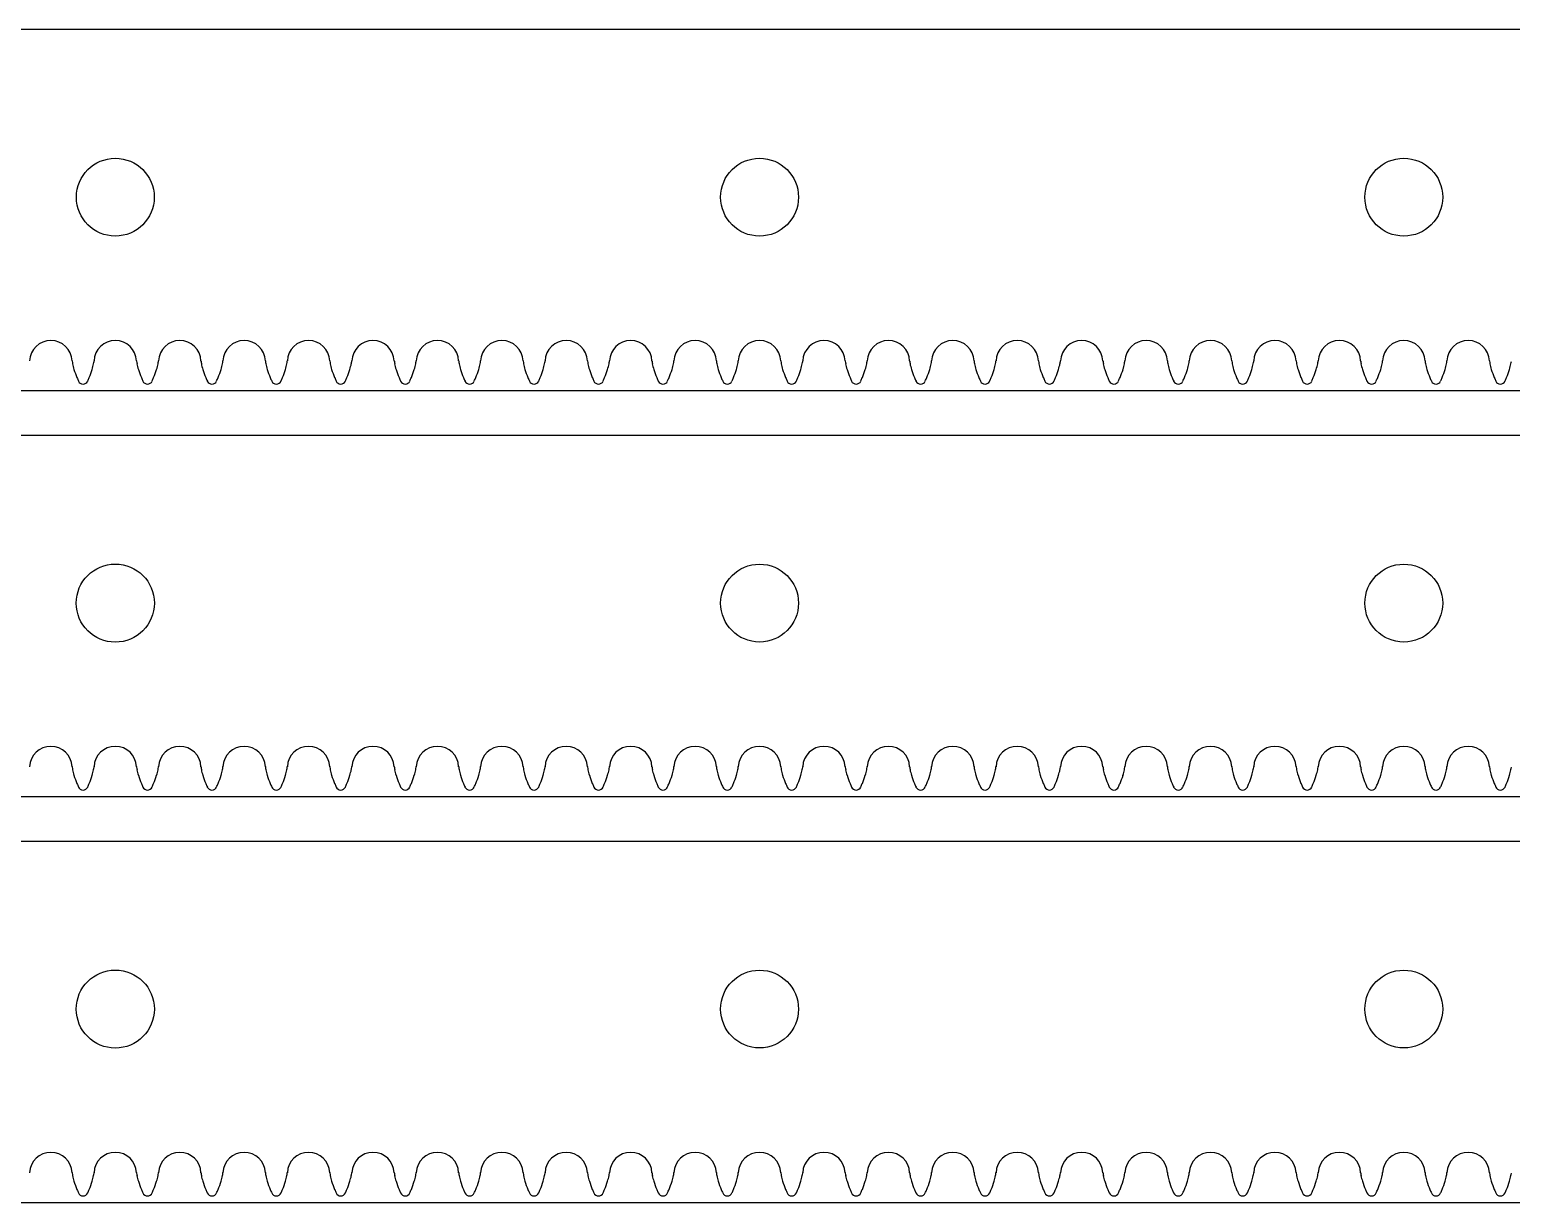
# Model space of a CAD drawing. Extents: x 0 to 800, y 0 to 400.
# Drawn here: x 338.4 to 453.3, y 119.5 to 210.5 of the extents above; entities that cross this region are included whole.
import ezdxf

# ---------------------------------------------------------------- set-up
doc = ezdxf.new("R2010")
doc.units = 0
doc.header["$MEASUREMENT"] = 0
for name, color, linetype in [('CUTOUT_5MM', 18, 'CONTINUOUS'), ('INSIDE_HOLES_5MM', 18, 'CONTINUOUS'), ('RACK_4MM', 18, 'CONTINUOUS')]:
    doc.layers.add(name, color=color, linetype=linetype)

msp = doc.modelspace()

# ---------------------------------------------------------------- linework, layer by layer
at = {"layer": 'CUTOUT_5MM'}
for p, q in [((744, 210.5), (46, 210.5)), ((46, 182.5), (744, 182.5)), ((744, 179), (46, 179)), ((46, 151), (744, 151)), ((744, 147.5), (46, 147.5)), ((46, 119.5), (744, 119.5))]:
    msp.add_line(p, q, dxfattribs=at)
at = {"layer": 'INSIDE_HOLES_5MM'}
for centre, radius in [((345, 197.5), 3.02), ((395, 197.5), 3.02), ((445, 197.5), 3.02), ((345, 166), 3.03), ((395, 166), 3.02), ((445, 166), 3.02), ((345, 134.5), 3.03), ((395, 134.5), 3.02), ((445, 134.5), 3.02)]:
    msp.add_circle(centre, radius, dxfattribs=at)
at = {"layer": 'RACK_4MM'}
for p, q in [((341.65, 184.81), (341.65, 184.76)), ((343.35, 184.76), (343.35, 184.81)), ((346.65, 184.81), (346.65, 184.76)), ((348.35, 184.76), (348.35, 184.81)), ((351.65, 184.81), (351.65, 184.76)), ((353.35, 184.76), (353.35, 184.81)), ((356.65, 184.81), (356.65, 184.76)), ((358.35, 184.76), (358.35, 184.81)), ((361.65, 184.81), (361.65, 184.76)), ((363.35, 184.76), (363.35, 184.81)), ((366.65, 184.81), (366.65, 184.76)), ((368.35, 184.76), (368.35, 184.81)), ((371.65, 184.81), (371.65, 184.76)), ((373.35, 184.76), (373.35, 184.81)), ((376.65, 184.81), (376.65, 184.76)), ((378.35, 184.76), (378.35, 184.81)), ((381.65, 184.81), (381.65, 184.76)), ((383.35, 184.76), (383.35, 184.81)), ((386.65, 184.81), (386.65, 184.76)), ((388.35, 184.76), (388.35, 184.81)), ((391.65, 184.81), (391.65, 184.76)), ((393.35, 184.76), (393.35, 184.81)), ((396.65, 184.81), (396.65, 184.76)), ((398.35, 184.76), (398.35, 184.81)), ((401.65, 184.81), (401.65, 184.76)), ((403.35, 184.76), (403.35, 184.81)), ((406.65, 184.81), (406.65, 184.76)), ((408.35, 184.76), (408.35, 184.81)), ((411.65, 184.81), (411.65, 184.76)), ((413.35, 184.76), (413.35, 184.81)), ((416.65, 184.81), (416.65, 184.76)), ((418.35, 184.76), (418.35, 184.81)), ((421.65, 184.81), (421.65, 184.76)), ((423.35, 184.76), (423.35, 184.81)), ((426.65, 184.81), (426.65, 184.76)), ((428.35, 184.76), (428.35, 184.81)), ((431.65, 184.81), (431.65, 184.76)), ((433.35, 184.76), (433.35, 184.81)), ((436.65, 184.81), (436.65, 184.76)), ((438.35, 184.76), (438.35, 184.81)), ((441.65, 184.81), (441.65, 184.76)), ((443.35, 184.76), (443.35, 184.81)), ((446.65, 184.81), (446.65, 184.76)), ((448.35, 184.76), (448.35, 184.81)), ((451.65, 184.81), (451.65, 184.76)), ((341.65, 153.31), (341.65, 153.26)), ((343.35, 153.26), (343.35, 153.31)), ((346.65, 153.31), (346.65, 153.26)), ((348.35, 153.26), (348.35, 153.31)), ((351.65, 153.31), (351.65, 153.26)), ((353.35, 153.26), (353.35, 153.31)), ((356.65, 153.31), (356.65, 153.26)), ((358.35, 153.26), (358.35, 153.31)), ((361.65, 153.31), (361.65, 153.26)), ((363.35, 153.26), (363.35, 153.31)), ((366.65, 153.31), (366.65, 153.26)), ((368.35, 153.26), (368.35, 153.31)), ((371.65, 153.31), (371.65, 153.26)), ((373.35, 153.26), (373.35, 153.31)), ((376.65, 153.31), (376.65, 153.26)), ((378.35, 153.26), (378.35, 153.31)), ((381.65, 153.31), (381.65, 153.26)), ((383.35, 153.26), (383.35, 153.31)), ((386.65, 153.31), (386.65, 153.26)), ((388.35, 153.26), (388.35, 153.31)), ((391.65, 153.31), (391.65, 153.26)), ((393.35, 153.26), (393.35, 153.31)), ((396.65, 153.31), (396.65, 153.26)), ((398.35, 153.26), (398.35, 153.31)), ((401.65, 153.31), (401.65, 153.26)), ((403.35, 153.26), (403.35, 153.31)), ((406.65, 153.31), (406.65, 153.26)), ((408.35, 153.26), (408.35, 153.31)), ((411.65, 153.31), (411.65, 153.26)), ((413.35, 153.26), (413.35, 153.31)), ((416.65, 153.31), (416.65, 153.26)), ((418.35, 153.26), (418.35, 153.31)), ((421.65, 153.31), (421.65, 153.26)), ((423.35, 153.26), (423.35, 153.31)), ((426.65, 153.31), (426.65, 153.26)), ((428.35, 153.26), (428.35, 153.31)), ((431.65, 153.31), (431.65, 153.26)), ((433.35, 153.26), (433.35, 153.31)), ((436.65, 153.31), (436.65, 153.26)), ((438.35, 153.26), (438.35, 153.31)), ((441.65, 153.31), (441.65, 153.26)), ((443.35, 153.26), (443.35, 153.31)), ((446.65, 153.31), (446.65, 153.26)), ((448.35, 153.26), (448.35, 153.31)), ((451.65, 153.31), (451.65, 153.26)), ((341.65, 121.81), (341.65, 121.76)), ((343.35, 121.76), (343.35, 121.81)), ((346.65, 121.81), (346.65, 121.76)), ((348.35, 121.76), (348.35, 121.81)), ((351.65, 121.81), (351.65, 121.76)), ((353.35, 121.76), (353.35, 121.81)), ((356.65, 121.81), (356.65, 121.76)), ((358.35, 121.76), (358.35, 121.81)), ((361.65, 121.81), (361.65, 121.76)), ((363.35, 121.76), (363.35, 121.81)), ((366.65, 121.81), (366.65, 121.76)), ((368.35, 121.76), (368.35, 121.81)), ((371.65, 121.81), (371.65, 121.76)), ((373.35, 121.76), (373.35, 121.81)), ((376.65, 121.81), (376.65, 121.76)), ((378.35, 121.76), (378.35, 121.81)), ((381.65, 121.81), (381.65, 121.76)), ((383.35, 121.76), (383.35, 121.81)), ((386.65, 121.81), (386.65, 121.76)), ((388.35, 121.76), (388.35, 121.81)), ((391.65, 121.81), (391.65, 121.76)), ((393.35, 121.76), (393.35, 121.81)), ((396.65, 121.81), (396.65, 121.76)), ((398.35, 121.76), (398.35, 121.81)), ((401.65, 121.81), (401.65, 121.76)), ((403.35, 121.76), (403.35, 121.81)), ((406.65, 121.81), (406.65, 121.76)), ((408.35, 121.76), (408.35, 121.81)), ((411.65, 121.81), (411.65, 121.76)), ((413.35, 121.76), (413.35, 121.81)), ((416.65, 121.81), (416.65, 121.76)), ((418.35, 121.76), (418.35, 121.81)), ((421.65, 121.81), (421.65, 121.76)), ((423.35, 121.76), (423.35, 121.81)), ((426.65, 121.81), (426.65, 121.76)), ((428.35, 121.76), (428.35, 121.81)), ((431.65, 121.81), (431.65, 121.76)), ((433.35, 121.76), (433.35, 121.81)), ((436.65, 121.81), (436.65, 121.76)), ((438.35, 121.76), (438.35, 121.81)), ((441.65, 121.81), (441.65, 121.76)), ((443.35, 121.76), (443.35, 121.81)), ((446.65, 121.81), (446.65, 121.76)), ((448.35, 121.76), (448.35, 121.81)), ((451.65, 121.81), (451.65, 121.76))]:
    msp.add_line(p, q, dxfattribs=at)
for points in [[(745, 186.38), (745, 210.5), (45, 210.5), (45, 186.38)], [(745, 154.88), (745, 179), (45, 179), (45, 154.88)], [(745, 123.38), (745, 147.5), (45, 147.5), (45, 123.38)]]:
    msp.add_lwpolyline(points, dxfattribs=at)
for centre, radius, start, end in [((340, 184.73), 1.65, 2.4997, 177.5003), ((345, 184.73), 1.65, 2.4997, 177.5003), ((350, 184.73), 1.65, 2.4997, 177.5003), ((355, 184.73), 1.65, 2.4997, 177.5003), ((360, 184.73), 1.65, 2.4997, 177.5003), ((365, 184.73), 1.65, 2.4997, 177.5003), ((370, 184.73), 1.65, 2.4997, 177.5003), ((375, 184.73), 1.65, 2.4997, 177.5003), ((380, 184.73), 1.65, 2.4997, 177.5003), ((385, 184.73), 1.65, 2.4997, 177.5003), ((390, 184.73), 1.65, 2.4997, 177.5003), ((395, 184.73), 1.65, 2.4997, 177.5003), ((400, 184.73), 1.65, 2.4997, 177.5003), ((405, 184.73), 1.65, 2.4997, 177.5003), ((410, 184.73), 1.65, 2.4997, 177.5003), ((415, 184.73), 1.65, 2.4997, 177.5003), ((420, 184.73), 1.65, 2.4997, 177.5003), ((425, 184.73), 1.65, 2.4997, 177.5003), ((430, 184.73), 1.65, 2.4997, 177.5003), ((435, 184.73), 1.65, 2.4997, 177.5003), ((440, 184.73), 1.65, 2.4997, 177.5003), ((445, 184.73), 1.65, 2.4997, 177.5003), ((450, 184.73), 1.65, 2.4997, 177.5003), ((343.88, 185.03), 2.24, 186.8377, 191.5538), ((346.08, 185.46), 4.49, 191.3933, 197.171), ((348.69, 186.27), 7.22, 197.1596, 202.5425), ((336.78, 186.1), 6.72, 337.259, 343.0389), ((337.5, 185.82), 5.95, 343.5387, 347.897), ((341.54, 184.96), 1.82, 347.897, 353.7115), ((348.88, 185.03), 2.24, 186.8377, 191.5538), ((351.08, 185.46), 4.49, 191.3933, 197.171), ((353.69, 186.27), 7.22, 197.1596, 202.5425), ((341.78, 186.1), 6.72, 337.259, 343.0389), ((342.5, 185.82), 5.95, 343.5387, 347.897), ((346.54, 184.96), 1.82, 347.897, 353.7115), ((353.88, 185.03), 2.24, 186.8377, 191.5538), ((356.08, 185.46), 4.49, 191.3933, 197.171), ((358.69, 186.27), 7.22, 197.1596, 202.5425), ((346.78, 186.1), 6.72, 337.259, 343.0389), ((347.5, 185.82), 5.95, 343.5387, 347.897), ((351.54, 184.96), 1.82, 347.897, 353.7115), ((358.88, 185.03), 2.24, 186.8377, 191.5538), ((361.08, 185.46), 4.49, 191.3933, 197.171), ((363.69, 186.27), 7.22, 197.1596, 202.5425), ((351.78, 186.1), 6.72, 337.259, 343.0389), ((352.5, 185.82), 5.95, 343.5387, 347.897), ((356.54, 184.96), 1.82, 347.897, 353.7115), ((363.88, 185.03), 2.24, 186.8377, 191.5538), ((366.08, 185.46), 4.49, 191.3933, 197.171), ((368.69, 186.27), 7.22, 197.1596, 202.5425), ((356.78, 186.1), 6.72, 337.259, 343.0389), ((357.5, 185.82), 5.95, 343.5387, 347.897), ((361.54, 184.96), 1.82, 347.897, 353.7115), ((368.88, 185.03), 2.24, 186.8377, 191.5538), ((371.08, 185.46), 4.49, 191.3933, 197.171), ((373.69, 186.27), 7.22, 197.1596, 202.5425), ((361.78, 186.1), 6.72, 337.259, 343.0389), ((362.5, 185.82), 5.95, 343.5387, 347.897), ((366.54, 184.96), 1.82, 347.897, 353.7115), ((373.88, 185.03), 2.24, 186.8377, 191.5538), ((376.08, 185.46), 4.49, 191.3933, 197.171), ((378.69, 186.27), 7.22, 197.1596, 202.5425), ((366.78, 186.1), 6.72, 337.259, 343.0389), ((367.5, 185.82), 5.95, 343.5387, 347.897), ((371.54, 184.96), 1.82, 347.897, 353.7115), ((378.88, 185.03), 2.24, 186.8377, 191.5538), ((381.08, 185.46), 4.49, 191.3933, 197.171), ((383.69, 186.27), 7.22, 197.1596, 202.5425), ((371.78, 186.1), 6.72, 337.259, 343.0389), ((372.5, 185.82), 5.95, 343.5387, 347.897), ((376.54, 184.96), 1.82, 347.897, 353.7115), ((383.88, 185.03), 2.24, 186.8377, 191.5538), ((386.08, 185.46), 4.49, 191.3933, 197.171), ((388.69, 186.27), 7.22, 197.1596, 202.5425), ((376.78, 186.1), 6.72, 337.259, 343.0389), ((377.5, 185.82), 5.95, 343.5387, 347.897), ((381.54, 184.96), 1.82, 347.897, 353.7115), ((388.88, 185.03), 2.24, 186.8377, 191.5538), ((391.08, 185.46), 4.49, 191.3933, 197.171), ((393.69, 186.27), 7.22, 197.1596, 202.5425), ((381.78, 186.1), 6.72, 337.259, 343.0389), ((382.5, 185.82), 5.95, 343.5387, 347.897), ((386.54, 184.96), 1.82, 347.897, 353.7115), ((393.88, 185.03), 2.24, 186.8377, 191.5538), ((396.08, 185.46), 4.49, 191.3933, 197.171), ((398.69, 186.27), 7.22, 197.1596, 202.5425), ((386.78, 186.1), 6.72, 337.259, 343.0389), ((387.5, 185.82), 5.95, 343.5387, 347.897), ((391.54, 184.96), 1.82, 347.897, 353.7115), ((398.88, 185.03), 2.24, 186.8377, 191.5538), ((401.08, 185.46), 4.49, 191.3933, 197.171), ((403.69, 186.27), 7.22, 197.1596, 202.5425), ((391.78, 186.1), 6.72, 337.259, 343.0389), ((392.5, 185.82), 5.95, 343.5387, 347.897), ((396.54, 184.96), 1.82, 347.897, 353.7115), ((403.88, 185.03), 2.24, 186.8377, 191.5538), ((406.08, 185.46), 4.49, 191.3933, 197.171), ((408.69, 186.27), 7.22, 197.1596, 202.5425), ((396.78, 186.1), 6.72, 337.259, 343.0389), ((397.5, 185.82), 5.95, 343.5387, 347.897), ((401.54, 184.96), 1.82, 347.897, 353.7115), ((408.88, 185.03), 2.24, 186.8377, 191.5538), ((411.08, 185.46), 4.49, 191.3933, 197.171), ((413.69, 186.27), 7.22, 197.1596, 202.5425), ((401.78, 186.1), 6.72, 337.259, 343.0389), ((402.5, 185.82), 5.95, 343.5387, 347.897), ((406.54, 184.96), 1.82, 347.897, 353.7115), ((413.88, 185.03), 2.24, 186.8377, 191.5538), ((416.08, 185.46), 4.49, 191.3933, 197.171), ((418.69, 186.27), 7.22, 197.1596, 202.5425), ((406.78, 186.1), 6.72, 337.259, 343.0389), ((407.5, 185.82), 5.95, 343.5387, 347.897), ((411.54, 184.96), 1.82, 347.897, 353.7115), ((418.88, 185.03), 2.24, 186.8377, 191.5538), ((421.08, 185.46), 4.49, 191.3933, 197.171), ((423.69, 186.27), 7.22, 197.1596, 202.5425), ((411.78, 186.1), 6.72, 337.259, 343.0389), ((412.5, 185.82), 5.95, 343.5387, 347.897), ((416.54, 184.96), 1.82, 347.897, 353.7115), ((423.88, 185.03), 2.24, 186.8377, 191.5538), ((426.08, 185.46), 4.49, 191.3933, 197.171), ((428.69, 186.27), 7.22, 197.1596, 202.5425), ((416.78, 186.1), 6.72, 337.259, 343.0389), ((417.5, 185.82), 5.95, 343.5387, 347.897), ((421.54, 184.96), 1.82, 347.897, 353.7115), ((428.88, 185.03), 2.24, 186.8377, 191.5538), ((431.08, 185.46), 4.49, 191.3933, 197.171), ((433.69, 186.27), 7.22, 197.1596, 202.5425), ((421.78, 186.1), 6.72, 337.259, 343.0389), ((422.5, 185.82), 5.95, 343.5387, 347.897), ((426.54, 184.96), 1.82, 347.897, 353.7115), ((433.88, 185.03), 2.24, 186.8377, 191.5538), ((436.08, 185.46), 4.49, 191.3933, 197.171), ((438.69, 186.27), 7.22, 197.1596, 202.5425), ((426.78, 186.1), 6.72, 337.259, 343.0389), ((427.5, 185.82), 5.95, 343.5387, 347.897), ((431.54, 184.96), 1.82, 347.897, 353.7115), ((438.88, 185.03), 2.24, 186.8377, 191.5538), ((441.08, 185.46), 4.49, 191.3933, 197.171), ((443.69, 186.27), 7.22, 197.1596, 202.5425), ((431.78, 186.1), 6.72, 337.259, 343.0389), ((432.5, 185.82), 5.95, 343.5387, 347.897), ((436.54, 184.96), 1.82, 347.897, 353.7115), ((443.88, 185.03), 2.24, 186.8377, 191.5538), ((446.08, 185.46), 4.49, 191.3933, 197.171), ((448.69, 186.27), 7.22, 197.1596, 202.5425), ((436.78, 186.1), 6.72, 337.259, 343.0389), ((437.5, 185.82), 5.95, 343.5387, 347.897), ((441.54, 184.96), 1.82, 347.897, 353.7115), ((448.88, 185.03), 2.24, 186.8377, 191.5538), ((451.08, 185.46), 4.49, 191.3933, 197.171), ((453.69, 186.27), 7.22, 197.1596, 202.5425), ((441.78, 186.1), 6.72, 337.259, 343.0389), ((442.5, 185.82), 5.95, 343.5387, 347.897), ((446.54, 184.96), 1.82, 347.897, 353.7115), ((453.88, 185.03), 2.24, 186.8377, 191.5538), ((456.08, 185.46), 4.49, 191.3933, 197.171), ((458.69, 186.27), 7.22, 197.1596, 202.5425), ((446.78, 186.1), 6.72, 337.259, 343.0389), ((447.5, 185.82), 5.95, 343.5387, 347.897), ((451.54, 184.96), 1.82, 347.897, 353.7115), ((350.08, 186.84), 8.72, 202.5425, 204.4697), ((342.5, 183.39), 0.396, 204.3206, 335.6794), ((332.85, 187.75), 10.98, 335.7289, 337.259), ((355.08, 186.84), 8.72, 202.5425, 204.4697), ((347.5, 183.39), 0.396, 204.3206, 335.6794), ((337.85, 187.75), 10.98, 335.7289, 337.259), ((360.08, 186.84), 8.72, 202.5425, 204.4697), ((352.5, 183.39), 0.396, 204.3206, 335.6794), ((342.85, 187.75), 10.98, 335.7289, 337.259), ((365.08, 186.84), 8.72, 202.5425, 204.4697), ((357.5, 183.39), 0.396, 204.3206, 335.6794), ((347.85, 187.75), 10.98, 335.7289, 337.259), ((370.08, 186.84), 8.72, 202.5425, 204.4697), ((362.5, 183.39), 0.396, 204.3206, 335.6794), ((352.85, 187.75), 10.98, 335.7289, 337.259), ((375.08, 186.84), 8.72, 202.5425, 204.4697), ((367.5, 183.39), 0.396, 204.3206, 335.6794), ((357.85, 187.75), 10.98, 335.7289, 337.259), ((380.08, 186.84), 8.72, 202.5425, 204.4697), ((372.5, 183.39), 0.396, 204.3206, 335.6794), ((362.85, 187.75), 10.98, 335.7289, 337.259), ((385.08, 186.84), 8.72, 202.5425, 204.4697), ((377.5, 183.39), 0.396, 204.3206, 335.6794), ((367.85, 187.75), 10.98, 335.7289, 337.259), ((390.08, 186.84), 8.72, 202.5425, 204.4697), ((382.5, 183.39), 0.396, 204.3206, 335.6794), ((372.85, 187.75), 10.98, 335.7289, 337.259), ((395.08, 186.84), 8.72, 202.5425, 204.4697), ((387.5, 183.39), 0.396, 204.3206, 335.6794), ((377.85, 187.75), 10.98, 335.7289, 337.259), ((400.08, 186.84), 8.72, 202.5425, 204.4697), ((392.5, 183.39), 0.396, 204.3206, 335.6794), ((382.85, 187.75), 10.98, 335.7289, 337.259), ((405.08, 186.84), 8.72, 202.5425, 204.4697), ((397.5, 183.39), 0.396, 204.3206, 335.6794), ((387.85, 187.75), 10.98, 335.7289, 337.259), ((410.08, 186.84), 8.72, 202.5425, 204.4697), ((402.5, 183.39), 0.396, 204.3206, 335.6794), ((392.85, 187.75), 10.98, 335.7289, 337.259), ((415.08, 186.84), 8.72, 202.5425, 204.4697), ((407.5, 183.39), 0.396, 204.3206, 335.6794), ((397.85, 187.75), 10.98, 335.7289, 337.259), ((420.08, 186.84), 8.72, 202.5425, 204.4697), ((412.5, 183.39), 0.396, 204.3206, 335.6794), ((402.85, 187.75), 10.98, 335.7289, 337.259), ((425.08, 186.84), 8.72, 202.5425, 204.4697), ((417.5, 183.39), 0.396, 204.3206, 335.6794), ((407.85, 187.75), 10.98, 335.7289, 337.259), ((430.08, 186.84), 8.72, 202.5425, 204.4697), ((422.5, 183.39), 0.396, 204.3206, 335.6794), ((412.85, 187.75), 10.98, 335.7289, 337.259), ((435.08, 186.84), 8.72, 202.5425, 204.4697), ((427.5, 183.39), 0.396, 204.3206, 335.6794), ((417.85, 187.75), 10.98, 335.7289, 337.259), ((440.08, 186.84), 8.72, 202.5425, 204.4697), ((432.5, 183.39), 0.396, 204.3206, 335.6794), ((422.85, 187.75), 10.98, 335.7289, 337.259), ((445.08, 186.84), 8.72, 202.5425, 204.4697), ((437.5, 183.39), 0.396, 204.3206, 335.6794), ((427.85, 187.75), 10.98, 335.7289, 337.259), ((450.08, 186.84), 8.72, 202.5425, 204.4697), ((442.5, 183.39), 0.396, 204.3206, 335.6794), ((432.85, 187.75), 10.98, 335.7289, 337.259), ((455.08, 186.84), 8.72, 202.5425, 204.4697), ((447.5, 183.39), 0.396, 204.3206, 335.6794), ((437.85, 187.75), 10.98, 335.7289, 337.259), ((460.08, 186.84), 8.72, 202.5425, 204.4697), ((452.5, 183.39), 0.396, 204.3206, 335.6794), ((442.85, 187.75), 10.98, 335.7289, 337.259), ((340, 153.23), 1.65, 2.4997, 177.5003), ((345, 153.23), 1.65, 2.4997, 177.5003), ((350, 153.23), 1.65, 2.4997, 177.5003), ((355, 153.23), 1.65, 2.4997, 177.5003), ((360, 153.23), 1.65, 2.4997, 177.5003), ((365, 153.23), 1.65, 2.4997, 177.5003), ((370, 153.23), 1.65, 2.4997, 177.5003), ((375, 153.23), 1.65, 2.4997, 177.5003), ((380, 153.23), 1.65, 2.4997, 177.5003), ((385, 153.23), 1.65, 2.4997, 177.5003), ((390, 153.23), 1.65, 2.4997, 177.5003), ((395, 153.23), 1.65, 2.4997, 177.5003), ((400, 153.23), 1.65, 2.4997, 177.5003), ((405, 153.23), 1.65, 2.4997, 177.5003), ((410, 153.23), 1.65, 2.4997, 177.5003), ((415, 153.23), 1.65, 2.4997, 177.5003), ((420, 153.23), 1.65, 2.4997, 177.5003), ((425, 153.23), 1.65, 2.4997, 177.5003), ((430, 153.23), 1.65, 2.4997, 177.5003), ((435, 153.23), 1.65, 2.4997, 177.5003), ((440, 153.23), 1.65, 2.4997, 177.5003), ((445, 153.23), 1.65, 2.4997, 177.5003), ((450, 153.23), 1.65, 2.4997, 177.5003), ((343.88, 153.53), 2.24, 186.8377, 191.5538), ((346.08, 153.96), 4.49, 191.3933, 197.171), ((337.5, 154.32), 5.95, 343.5387, 347.897), ((341.54, 153.46), 1.82, 347.897, 353.7115), ((348.88, 153.53), 2.24, 186.8377, 191.5538), ((351.08, 153.96), 4.49, 191.3933, 197.171), ((342.5, 154.32), 5.95, 343.5387, 347.897), ((346.54, 153.46), 1.82, 347.897, 353.7115), ((353.88, 153.53), 2.24, 186.8377, 191.5538), ((356.08, 153.96), 4.49, 191.3933, 197.171), ((347.5, 154.32), 5.95, 343.5387, 347.897), ((351.54, 153.46), 1.82, 347.897, 353.7115), ((358.88, 153.53), 2.24, 186.8377, 191.5538), ((361.08, 153.96), 4.49, 191.3933, 197.171), ((352.5, 154.32), 5.95, 343.5387, 347.897), ((356.54, 153.46), 1.82, 347.897, 353.7115), ((363.88, 153.53), 2.24, 186.8377, 191.5538), ((366.08, 153.96), 4.49, 191.3933, 197.171), ((357.5, 154.32), 5.95, 343.5387, 347.897), ((361.54, 153.46), 1.82, 347.897, 353.7115), ((368.88, 153.53), 2.24, 186.8377, 191.5538), ((371.08, 153.96), 4.49, 191.3933, 197.171), ((362.5, 154.32), 5.95, 343.5387, 347.897), ((366.54, 153.46), 1.82, 347.897, 353.7115), ((373.88, 153.53), 2.24, 186.8377, 191.5538), ((376.08, 153.96), 4.49, 191.3933, 197.171), ((367.5, 154.32), 5.95, 343.5387, 347.897), ((371.54, 153.46), 1.82, 347.897, 353.7115), ((378.88, 153.53), 2.24, 186.8377, 191.5538), ((381.08, 153.96), 4.49, 191.3933, 197.171), ((372.5, 154.32), 5.95, 343.5387, 347.897), ((376.54, 153.46), 1.82, 347.897, 353.7115), ((383.88, 153.53), 2.24, 186.8377, 191.5538), ((386.08, 153.96), 4.49, 191.3933, 197.171), ((377.5, 154.32), 5.95, 343.5387, 347.897), ((381.54, 153.46), 1.82, 347.897, 353.7115), ((388.88, 153.53), 2.24, 186.8377, 191.5538), ((391.08, 153.96), 4.49, 191.3933, 197.171), ((382.5, 154.32), 5.95, 343.5387, 347.897), ((386.54, 153.46), 1.82, 347.897, 353.7115), ((393.88, 153.53), 2.24, 186.8377, 191.5538), ((396.08, 153.96), 4.49, 191.3933, 197.171), ((387.5, 154.32), 5.95, 343.5387, 347.897), ((391.54, 153.46), 1.82, 347.897, 353.7115), ((398.88, 153.53), 2.24, 186.8377, 191.5538), ((401.08, 153.96), 4.49, 191.3933, 197.171), ((392.5, 154.32), 5.95, 343.5387, 347.897), ((396.54, 153.46), 1.82, 347.897, 353.7115), ((403.88, 153.53), 2.24, 186.8377, 191.5538), ((406.08, 153.96), 4.49, 191.3933, 197.171), ((397.5, 154.32), 5.95, 343.5387, 347.897), ((401.54, 153.46), 1.82, 347.897, 353.7115), ((408.88, 153.53), 2.24, 186.8377, 191.5538), ((411.08, 153.96), 4.49, 191.3933, 197.171), ((402.5, 154.32), 5.95, 343.5387, 347.897), ((406.54, 153.46), 1.82, 347.897, 353.7115), ((413.88, 153.53), 2.24, 186.8377, 191.5538), ((416.08, 153.96), 4.49, 191.3933, 197.171), ((407.5, 154.32), 5.95, 343.5387, 347.897), ((411.54, 153.46), 1.82, 347.897, 353.7115), ((418.88, 153.53), 2.24, 186.8377, 191.5538), ((421.08, 153.96), 4.49, 191.3933, 197.171), ((412.5, 154.32), 5.95, 343.5387, 347.897), ((416.54, 153.46), 1.82, 347.897, 353.7115), ((423.88, 153.53), 2.24, 186.8377, 191.5538), ((426.08, 153.96), 4.49, 191.3933, 197.171), ((417.5, 154.32), 5.95, 343.5387, 347.897), ((421.54, 153.46), 1.82, 347.897, 353.7115), ((428.88, 153.53), 2.24, 186.8377, 191.5538), ((431.08, 153.96), 4.49, 191.3933, 197.171), ((422.5, 154.32), 5.95, 343.5387, 347.897), ((426.54, 153.46), 1.82, 347.897, 353.7115), ((433.88, 153.53), 2.24, 186.8377, 191.5538), ((436.08, 153.96), 4.49, 191.3933, 197.171), ((427.5, 154.32), 5.95, 343.5387, 347.897), ((431.54, 153.46), 1.82, 347.897, 353.7115), ((438.88, 153.53), 2.24, 186.8377, 191.5538), ((441.08, 153.96), 4.49, 191.3933, 197.171), ((432.5, 154.32), 5.95, 343.5387, 347.897), ((436.54, 153.46), 1.82, 347.897, 353.7115), ((443.88, 153.53), 2.24, 186.8377, 191.5538), ((446.08, 153.96), 4.49, 191.3933, 197.171), ((437.5, 154.32), 5.95, 343.5387, 347.897), ((441.54, 153.46), 1.82, 347.897, 353.7115), ((448.88, 153.53), 2.24, 186.8377, 191.5538), ((451.08, 153.96), 4.49, 191.3933, 197.171), ((442.5, 154.32), 5.95, 343.5387, 347.897), ((446.54, 153.46), 1.82, 347.897, 353.7115), ((453.88, 153.53), 2.24, 186.8377, 191.5538), ((456.08, 153.96), 4.49, 191.3933, 197.171), ((447.5, 154.32), 5.95, 343.5387, 347.897), ((451.54, 153.46), 1.82, 347.897, 353.7115), ((348.69, 154.77), 7.22, 197.1596, 202.5425), ((350.08, 155.34), 8.72, 202.5425, 204.4697), ((332.85, 156.25), 10.98, 335.7289, 337.259), ((336.78, 154.6), 6.72, 337.259, 343.0389), ((353.69, 154.77), 7.22, 197.1596, 202.5425), ((355.08, 155.34), 8.72, 202.5425, 204.4697), ((337.85, 156.25), 10.98, 335.7289, 337.259), ((341.78, 154.6), 6.72, 337.259, 343.0389), ((358.69, 154.77), 7.22, 197.1596, 202.5425), ((360.08, 155.34), 8.72, 202.5425, 204.4697), ((342.85, 156.25), 10.98, 335.7289, 337.259), ((346.78, 154.6), 6.72, 337.259, 343.0389), ((363.69, 154.77), 7.22, 197.1596, 202.5425), ((365.08, 155.34), 8.72, 202.5425, 204.4697), ((347.85, 156.25), 10.98, 335.7289, 337.259), ((351.78, 154.6), 6.72, 337.259, 343.0389), ((368.69, 154.77), 7.22, 197.1596, 202.5425), ((370.08, 155.34), 8.72, 202.5425, 204.4697), ((352.85, 156.25), 10.98, 335.7289, 337.259), ((356.78, 154.6), 6.72, 337.259, 343.0389), ((373.69, 154.77), 7.22, 197.1596, 202.5425), ((375.08, 155.34), 8.72, 202.5425, 204.4697), ((357.85, 156.25), 10.98, 335.7289, 337.259), ((361.78, 154.6), 6.72, 337.259, 343.0389), ((378.69, 154.77), 7.22, 197.1596, 202.5425), ((380.08, 155.34), 8.72, 202.5425, 204.4697), ((362.85, 156.25), 10.98, 335.7289, 337.259), ((366.78, 154.6), 6.72, 337.259, 343.0389), ((383.69, 154.77), 7.22, 197.1596, 202.5425), ((385.08, 155.34), 8.72, 202.5425, 204.4697), ((367.85, 156.25), 10.98, 335.7289, 337.259), ((371.78, 154.6), 6.72, 337.259, 343.0389), ((388.69, 154.77), 7.22, 197.1596, 202.5425), ((390.08, 155.34), 8.72, 202.5425, 204.4697), ((372.85, 156.25), 10.98, 335.7289, 337.259), ((376.78, 154.6), 6.72, 337.259, 343.0389), ((393.69, 154.77), 7.22, 197.1596, 202.5425), ((395.08, 155.34), 8.72, 202.5425, 204.4697), ((377.85, 156.25), 10.98, 335.7289, 337.259), ((381.78, 154.6), 6.72, 337.259, 343.0389), ((398.69, 154.77), 7.22, 197.1596, 202.5425), ((400.08, 155.34), 8.72, 202.5425, 204.4697), ((382.85, 156.25), 10.98, 335.7289, 337.259), ((386.78, 154.6), 6.72, 337.259, 343.0389), ((403.69, 154.77), 7.22, 197.1596, 202.5425), ((405.08, 155.34), 8.72, 202.5425, 204.4697), ((387.85, 156.25), 10.98, 335.7289, 337.259), ((391.78, 154.6), 6.72, 337.259, 343.0389), ((408.69, 154.77), 7.22, 197.1596, 202.5425), ((410.08, 155.34), 8.72, 202.5425, 204.4697), ((392.85, 156.25), 10.98, 335.7289, 337.259), ((396.78, 154.6), 6.72, 337.259, 343.0389), ((413.69, 154.77), 7.22, 197.1596, 202.5425), ((415.08, 155.34), 8.72, 202.5425, 204.4697), ((397.85, 156.25), 10.98, 335.7289, 337.259), ((401.78, 154.6), 6.72, 337.259, 343.0389), ((418.69, 154.77), 7.22, 197.1596, 202.5425), ((420.08, 155.34), 8.72, 202.5425, 204.4697), ((402.85, 156.25), 10.98, 335.7289, 337.259), ((406.78, 154.6), 6.72, 337.259, 343.0389), ((423.69, 154.77), 7.22, 197.1596, 202.5425), ((425.08, 155.34), 8.72, 202.5425, 204.4697), ((407.85, 156.25), 10.98, 335.7289, 337.259), ((411.78, 154.6), 6.72, 337.259, 343.0389), ((428.69, 154.77), 7.22, 197.1596, 202.5425), ((430.08, 155.34), 8.72, 202.5425, 204.4697), ((412.85, 156.25), 10.98, 335.7289, 337.259), ((416.78, 154.6), 6.72, 337.259, 343.0389), ((433.69, 154.77), 7.22, 197.1596, 202.5425), ((435.08, 155.34), 8.72, 202.5425, 204.4697), ((417.85, 156.25), 10.98, 335.7289, 337.259), ((421.78, 154.6), 6.72, 337.259, 343.0389), ((438.69, 154.77), 7.22, 197.1596, 202.5425), ((440.08, 155.34), 8.72, 202.5425, 204.4697), ((422.85, 156.25), 10.98, 335.7289, 337.259), ((426.78, 154.6), 6.72, 337.259, 343.0389), ((443.69, 154.77), 7.22, 197.1596, 202.5425), ((445.08, 155.34), 8.72, 202.5425, 204.4697), ((427.85, 156.25), 10.98, 335.7289, 337.259), ((431.78, 154.6), 6.72, 337.259, 343.0389), ((448.69, 154.77), 7.22, 197.1596, 202.5425), ((450.08, 155.34), 8.72, 202.5425, 204.4697), ((432.85, 156.25), 10.98, 335.7289, 337.259), ((436.78, 154.6), 6.72, 337.259, 343.0389), ((453.69, 154.77), 7.22, 197.1596, 202.5425), ((455.08, 155.34), 8.72, 202.5425, 204.4697), ((437.85, 156.25), 10.98, 335.7289, 337.259), ((441.78, 154.6), 6.72, 337.259, 343.0389), ((458.69, 154.77), 7.22, 197.1596, 202.5425), ((460.08, 155.34), 8.72, 202.5425, 204.4697), ((442.85, 156.25), 10.98, 335.7289, 337.259), ((446.78, 154.6), 6.72, 337.259, 343.0389), ((342.5, 151.89), 0.396, 204.3206, 335.6794), ((347.5, 151.89), 0.396, 204.3206, 335.6794), ((352.5, 151.89), 0.396, 204.3206, 335.6794), ((357.5, 151.89), 0.396, 204.3206, 335.6794), ((362.5, 151.89), 0.396, 204.3206, 335.6794), ((367.5, 151.89), 0.396, 204.3206, 335.6794), ((372.5, 151.89), 0.396, 204.3206, 335.6794), ((377.5, 151.89), 0.396, 204.3206, 335.6794), ((382.5, 151.89), 0.396, 204.3206, 335.6794), ((387.5, 151.89), 0.396, 204.3206, 335.6794), ((392.5, 151.89), 0.396, 204.3206, 335.6794), ((397.5, 151.89), 0.396, 204.3206, 335.6794), ((402.5, 151.89), 0.396, 204.3206, 335.6794), ((407.5, 151.89), 0.396, 204.3206, 335.6794), ((412.5, 151.89), 0.396, 204.3206, 335.6794), ((417.5, 151.89), 0.396, 204.3206, 335.6794), ((422.5, 151.89), 0.396, 204.3206, 335.6794), ((427.5, 151.89), 0.396, 204.3206, 335.6794), ((432.5, 151.89), 0.396, 204.3206, 335.6794), ((437.5, 151.89), 0.396, 204.3206, 335.6794), ((442.5, 151.89), 0.396, 204.3206, 335.6794), ((447.5, 151.89), 0.396, 204.3206, 335.6794), ((452.5, 151.89), 0.396, 204.3206, 335.6794), ((340, 121.73), 1.65, 2.4997, 177.5003), ((345, 121.73), 1.65, 2.4997, 177.5003), ((350, 121.73), 1.65, 2.4997, 177.5003), ((355, 121.73), 1.65, 2.4997, 177.5003), ((360, 121.73), 1.65, 2.4997, 177.5003), ((365, 121.73), 1.65, 2.4997, 177.5003), ((370, 121.73), 1.65, 2.4997, 177.5003), ((375, 121.73), 1.65, 2.4997, 177.5003), ((380, 121.73), 1.65, 2.4997, 177.5003), ((385, 121.73), 1.65, 2.4997, 177.5003), ((390, 121.73), 1.65, 2.4997, 177.5003), ((395, 121.73), 1.65, 2.4997, 177.5003), ((400, 121.73), 1.65, 2.4997, 177.5003), ((405, 121.73), 1.65, 2.4997, 177.5003), ((410, 121.73), 1.65, 2.4997, 177.5003), ((415, 121.73), 1.65, 2.4997, 177.5003), ((420, 121.73), 1.65, 2.4997, 177.5003), ((425, 121.73), 1.65, 2.4997, 177.5003), ((430, 121.73), 1.65, 2.4997, 177.5003), ((435, 121.73), 1.65, 2.4997, 177.5003), ((440, 121.73), 1.65, 2.4997, 177.5003), ((445, 121.73), 1.65, 2.4997, 177.5003), ((450, 121.73), 1.65, 2.4997, 177.5003), ((343.88, 122.03), 2.24, 186.8377, 191.5538), ((346.08, 122.46), 4.49, 191.3933, 197.171), ((348.69, 123.27), 7.22, 197.1596, 202.5425), ((336.78, 123.1), 6.72, 337.259, 343.0389), ((337.5, 122.82), 5.95, 343.5387, 347.897), ((341.54, 121.96), 1.82, 347.897, 353.7115), ((348.88, 122.03), 2.24, 186.8377, 191.5538), ((351.08, 122.46), 4.49, 191.3933, 197.171), ((353.69, 123.27), 7.22, 197.1596, 202.5425), ((341.78, 123.1), 6.72, 337.259, 343.0389), ((342.5, 122.82), 5.95, 343.5387, 347.897), ((346.54, 121.96), 1.82, 347.897, 353.7115), ((353.88, 122.03), 2.24, 186.8377, 191.5538), ((356.08, 122.46), 4.49, 191.3933, 197.171), ((358.69, 123.27), 7.22, 197.1596, 202.5425), ((346.78, 123.1), 6.72, 337.259, 343.0389), ((347.5, 122.82), 5.95, 343.5387, 347.897), ((351.54, 121.96), 1.82, 347.897, 353.7115), ((358.88, 122.03), 2.24, 186.8377, 191.5538), ((361.08, 122.46), 4.49, 191.3933, 197.171), ((363.69, 123.27), 7.22, 197.1596, 202.5425), ((351.78, 123.1), 6.72, 337.259, 343.0389), ((352.5, 122.82), 5.95, 343.5387, 347.897), ((356.54, 121.96), 1.82, 347.897, 353.7115), ((363.88, 122.03), 2.24, 186.8377, 191.5538), ((366.08, 122.46), 4.49, 191.3933, 197.171), ((368.69, 123.27), 7.22, 197.1596, 202.5425), ((356.78, 123.1), 6.72, 337.259, 343.0389), ((357.5, 122.82), 5.95, 343.5387, 347.897), ((361.54, 121.96), 1.82, 347.897, 353.7115), ((368.88, 122.03), 2.24, 186.8377, 191.5538), ((371.08, 122.46), 4.49, 191.3933, 197.171), ((373.69, 123.27), 7.22, 197.1596, 202.5425), ((361.78, 123.1), 6.72, 337.259, 343.0389), ((362.5, 122.82), 5.95, 343.5387, 347.897), ((366.54, 121.96), 1.82, 347.897, 353.7115), ((373.88, 122.03), 2.24, 186.8377, 191.5538), ((376.08, 122.46), 4.49, 191.3933, 197.171), ((378.69, 123.27), 7.22, 197.1596, 202.5425), ((366.78, 123.1), 6.72, 337.259, 343.0389), ((367.5, 122.82), 5.95, 343.5387, 347.897), ((371.54, 121.96), 1.82, 347.897, 353.7115), ((378.88, 122.03), 2.24, 186.8377, 191.5538), ((381.08, 122.46), 4.49, 191.3933, 197.171), ((383.69, 123.27), 7.22, 197.1596, 202.5425), ((371.78, 123.1), 6.72, 337.259, 343.0389), ((372.5, 122.82), 5.95, 343.5387, 347.897), ((376.54, 121.96), 1.82, 347.897, 353.7115), ((383.88, 122.03), 2.24, 186.8377, 191.5538), ((386.08, 122.46), 4.49, 191.3933, 197.171), ((388.69, 123.27), 7.22, 197.1596, 202.5425), ((376.78, 123.1), 6.72, 337.259, 343.0389), ((377.5, 122.82), 5.95, 343.5387, 347.897), ((381.54, 121.96), 1.82, 347.897, 353.7115), ((388.88, 122.03), 2.24, 186.8377, 191.5538), ((391.08, 122.46), 4.49, 191.3933, 197.171), ((393.69, 123.27), 7.22, 197.1596, 202.5425), ((381.78, 123.1), 6.72, 337.259, 343.0389), ((382.5, 122.82), 5.95, 343.5387, 347.897), ((386.54, 121.96), 1.82, 347.897, 353.7115), ((393.88, 122.03), 2.24, 186.8377, 191.5538), ((396.08, 122.46), 4.49, 191.3933, 197.171), ((398.69, 123.27), 7.22, 197.1596, 202.5425), ((386.78, 123.1), 6.72, 337.259, 343.0389), ((387.5, 122.82), 5.95, 343.5387, 347.897), ((391.54, 121.96), 1.82, 347.897, 353.7115), ((398.88, 122.03), 2.24, 186.8377, 191.5538), ((401.08, 122.46), 4.49, 191.3933, 197.171), ((403.69, 123.27), 7.22, 197.1596, 202.5425), ((391.78, 123.1), 6.72, 337.259, 343.0389), ((392.5, 122.82), 5.95, 343.5387, 347.897), ((396.54, 121.96), 1.82, 347.897, 353.7115), ((403.88, 122.03), 2.24, 186.8377, 191.5538), ((406.08, 122.46), 4.49, 191.3933, 197.171), ((408.69, 123.27), 7.22, 197.1596, 202.5425), ((396.78, 123.1), 6.72, 337.259, 343.0389), ((397.5, 122.82), 5.95, 343.5387, 347.897), ((401.54, 121.96), 1.82, 347.897, 353.7115), ((408.88, 122.03), 2.24, 186.8377, 191.5538), ((411.08, 122.46), 4.49, 191.3933, 197.171), ((413.69, 123.27), 7.22, 197.1596, 202.5425), ((401.78, 123.1), 6.72, 337.259, 343.0389), ((402.5, 122.82), 5.95, 343.5387, 347.897), ((406.54, 121.96), 1.82, 347.897, 353.7115), ((413.88, 122.03), 2.24, 186.8377, 191.5538), ((416.08, 122.46), 4.49, 191.3933, 197.171), ((418.69, 123.27), 7.22, 197.1596, 202.5425), ((406.78, 123.1), 6.72, 337.259, 343.0389), ((407.5, 122.82), 5.95, 343.5387, 347.897), ((411.54, 121.96), 1.82, 347.897, 353.7115), ((418.88, 122.03), 2.24, 186.8377, 191.5538), ((421.08, 122.46), 4.49, 191.3933, 197.171), ((423.69, 123.27), 7.22, 197.1596, 202.5425), ((411.78, 123.1), 6.72, 337.259, 343.0389), ((412.5, 122.82), 5.95, 343.5387, 347.897), ((416.54, 121.96), 1.82, 347.897, 353.7115), ((423.88, 122.03), 2.24, 186.8377, 191.5538), ((426.08, 122.46), 4.49, 191.3933, 197.171), ((428.69, 123.27), 7.22, 197.1596, 202.5425), ((416.78, 123.1), 6.72, 337.259, 343.0389), ((417.5, 122.82), 5.95, 343.5387, 347.897), ((421.54, 121.96), 1.82, 347.897, 353.7115), ((428.88, 122.03), 2.24, 186.8377, 191.5538), ((431.08, 122.46), 4.49, 191.3933, 197.171), ((433.69, 123.27), 7.22, 197.1596, 202.5425), ((421.78, 123.1), 6.72, 337.259, 343.0389), ((422.5, 122.82), 5.95, 343.5387, 347.897), ((426.54, 121.96), 1.82, 347.897, 353.7115), ((433.88, 122.03), 2.24, 186.8377, 191.5538), ((436.08, 122.46), 4.49, 191.3933, 197.171), ((438.69, 123.27), 7.22, 197.1596, 202.5425), ((426.78, 123.1), 6.72, 337.259, 343.0389), ((427.5, 122.82), 5.95, 343.5387, 347.897), ((431.54, 121.96), 1.82, 347.897, 353.7115), ((438.88, 122.03), 2.24, 186.8377, 191.5538), ((441.08, 122.46), 4.49, 191.3933, 197.171), ((443.69, 123.27), 7.22, 197.1596, 202.5425), ((431.78, 123.1), 6.72, 337.259, 343.0389), ((432.5, 122.82), 5.95, 343.5387, 347.897), ((436.54, 121.96), 1.82, 347.897, 353.7115), ((443.88, 122.03), 2.24, 186.8377, 191.5538), ((446.08, 122.46), 4.49, 191.3933, 197.171), ((448.69, 123.27), 7.22, 197.1596, 202.5425), ((436.78, 123.1), 6.72, 337.259, 343.0389), ((437.5, 122.82), 5.95, 343.5387, 347.897), ((441.54, 121.96), 1.82, 347.897, 353.7115), ((448.88, 122.03), 2.24, 186.8377, 191.5538), ((451.08, 122.46), 4.49, 191.3933, 197.171), ((453.69, 123.27), 7.22, 197.1596, 202.5425), ((441.78, 123.1), 6.72, 337.259, 343.0389), ((442.5, 122.82), 5.95, 343.5387, 347.897), ((446.54, 121.96), 1.82, 347.897, 353.7115), ((453.88, 122.03), 2.24, 186.8377, 191.5538), ((456.08, 122.46), 4.49, 191.3933, 197.171), ((458.69, 123.27), 7.22, 197.1596, 202.5425), ((446.78, 123.1), 6.72, 337.259, 343.0389), ((447.5, 122.82), 5.95, 343.5387, 347.897), ((451.54, 121.96), 1.82, 347.897, 353.7115), ((350.08, 123.84), 8.72, 202.5425, 204.4697), ((342.5, 120.39), 0.396, 204.3206, 335.6794), ((332.85, 124.75), 10.98, 335.7289, 337.259), ((355.08, 123.84), 8.72, 202.5425, 204.4697), ((347.5, 120.39), 0.396, 204.3206, 335.6794), ((337.85, 124.75), 10.98, 335.7289, 337.259), ((360.08, 123.84), 8.72, 202.5425, 204.4697), ((352.5, 120.39), 0.396, 204.3206, 335.6794), ((342.85, 124.75), 10.98, 335.7289, 337.259), ((365.08, 123.84), 8.72, 202.5425, 204.4697), ((357.5, 120.39), 0.396, 204.3206, 335.6794), ((347.85, 124.75), 10.98, 335.7289, 337.259), ((370.08, 123.84), 8.72, 202.5425, 204.4697), ((362.5, 120.39), 0.396, 204.3206, 335.6794), ((352.85, 124.75), 10.98, 335.7289, 337.259), ((375.08, 123.84), 8.72, 202.5425, 204.4697), ((367.5, 120.39), 0.396, 204.3206, 335.6794), ((357.85, 124.75), 10.98, 335.7289, 337.259), ((380.08, 123.84), 8.72, 202.5425, 204.4697), ((372.5, 120.39), 0.396, 204.3206, 335.6794), ((362.85, 124.75), 10.98, 335.7289, 337.259), ((385.08, 123.84), 8.72, 202.5425, 204.4697), ((377.5, 120.39), 0.396, 204.3206, 335.6794), ((367.85, 124.75), 10.98, 335.7289, 337.259), ((390.08, 123.84), 8.72, 202.5425, 204.4697), ((382.5, 120.39), 0.396, 204.3206, 335.6794), ((372.85, 124.75), 10.98, 335.7289, 337.259), ((395.08, 123.84), 8.72, 202.5425, 204.4697), ((387.5, 120.39), 0.396, 204.3206, 335.6794), ((377.85, 124.75), 10.98, 335.7289, 337.259), ((400.08, 123.84), 8.72, 202.5425, 204.4697), ((392.5, 120.39), 0.396, 204.3206, 335.6794), ((382.85, 124.75), 10.98, 335.7289, 337.259), ((405.08, 123.84), 8.72, 202.5425, 204.4697), ((397.5, 120.39), 0.396, 204.3206, 335.6794), ((387.85, 124.75), 10.98, 335.7289, 337.259), ((410.08, 123.84), 8.72, 202.5425, 204.4697), ((402.5, 120.39), 0.396, 204.3206, 335.6794), ((392.85, 124.75), 10.98, 335.7289, 337.259), ((415.08, 123.84), 8.72, 202.5425, 204.4697), ((407.5, 120.39), 0.396, 204.3206, 335.6794), ((397.85, 124.75), 10.98, 335.7289, 337.259), ((420.08, 123.84), 8.72, 202.5425, 204.4697), ((412.5, 120.39), 0.396, 204.3206, 335.6794), ((402.85, 124.75), 10.98, 335.7289, 337.259), ((425.08, 123.84), 8.72, 202.5425, 204.4697), ((417.5, 120.39), 0.396, 204.3206, 335.6794), ((407.85, 124.75), 10.98, 335.7289, 337.259), ((430.08, 123.84), 8.72, 202.5425, 204.4697), ((422.5, 120.39), 0.396, 204.3206, 335.6794), ((412.85, 124.75), 10.98, 335.7289, 337.259), ((435.08, 123.84), 8.72, 202.5425, 204.4697), ((427.5, 120.39), 0.396, 204.3206, 335.6794), ((417.85, 124.75), 10.98, 335.7289, 337.259), ((440.08, 123.84), 8.72, 202.5425, 204.4697), ((432.5, 120.39), 0.396, 204.3206, 335.6794), ((422.85, 124.75), 10.98, 335.7289, 337.259), ((445.08, 123.84), 8.72, 202.5425, 204.4697), ((437.5, 120.39), 0.396, 204.3206, 335.6794), ((427.85, 124.75), 10.98, 335.7289, 337.259), ((450.08, 123.84), 8.72, 202.5425, 204.4697), ((442.5, 120.39), 0.396, 204.3206, 335.6794), ((432.85, 124.75), 10.98, 335.7289, 337.259), ((455.08, 123.84), 8.72, 202.5425, 204.4697), ((447.5, 120.39), 0.396, 204.3206, 335.6794), ((437.85, 124.75), 10.98, 335.7289, 337.259), ((460.08, 123.84), 8.72, 202.5425, 204.4697), ((452.5, 120.39), 0.396, 204.3206, 335.6794), ((442.85, 124.75), 10.98, 335.7289, 337.259)]:
    msp.add_arc(centre, radius, start, end, dxfattribs=at)

doc.saveas('drawing.dxf')
